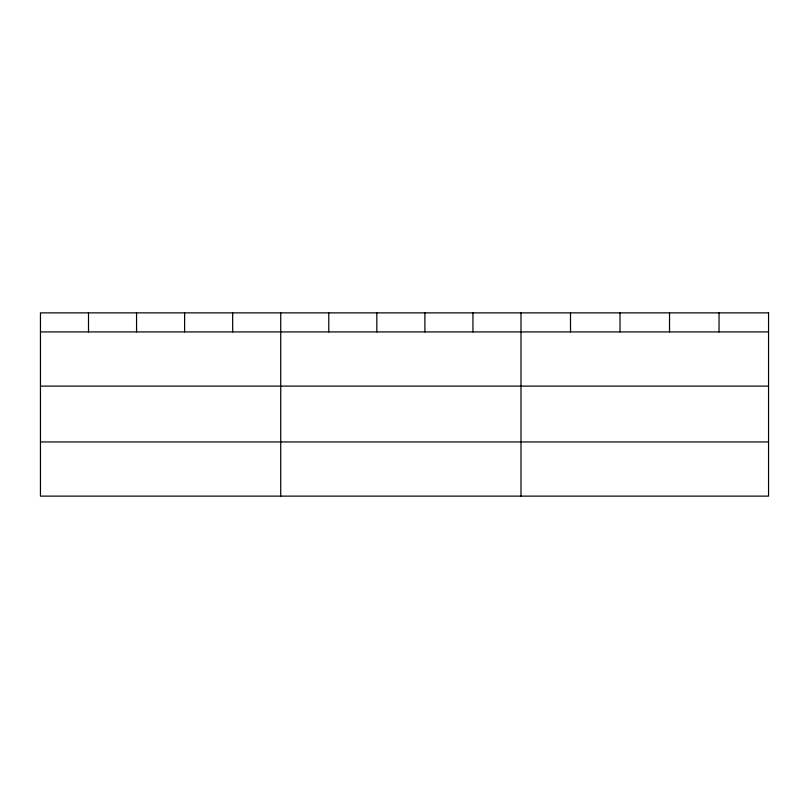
<?xml version="1.0" encoding="UTF-8"?>
<svg xmlns="http://www.w3.org/2000/svg" width="809" height="809" viewBox="0 0 809 809"><rect width="100%" height="100%" fill="white"/><g stroke="black" fill="none" stroke-linecap="round" stroke-linejoin="round"><path stroke-width="1.21" d="M40.45 331.923L768.55 331.923M40.45 386.115L768.55 386.115M40.45 441.947L768.55 441.947M719.039 312.871L719.039 331.923M669.528 312.871L669.528 331.923M620.018 312.871L620.018 331.923M570.507 312.871L570.507 331.923M520.996 312.871L520.996 496.129M472.941 312.871L472.941 331.923M424.887 312.871L424.887 331.923M376.832 312.871L376.832 331.923M328.778 312.871L328.778 331.923M280.723 312.871L280.723 496.129M232.668 312.871L232.668 331.923M184.614 312.871L184.614 331.923M136.559 312.871L136.559 331.923M88.505 312.871L88.505 331.923M768.55 312.871L40.45 312.871L40.45 496.129L768.55 496.129L768.55 312.871"/></g></svg>
